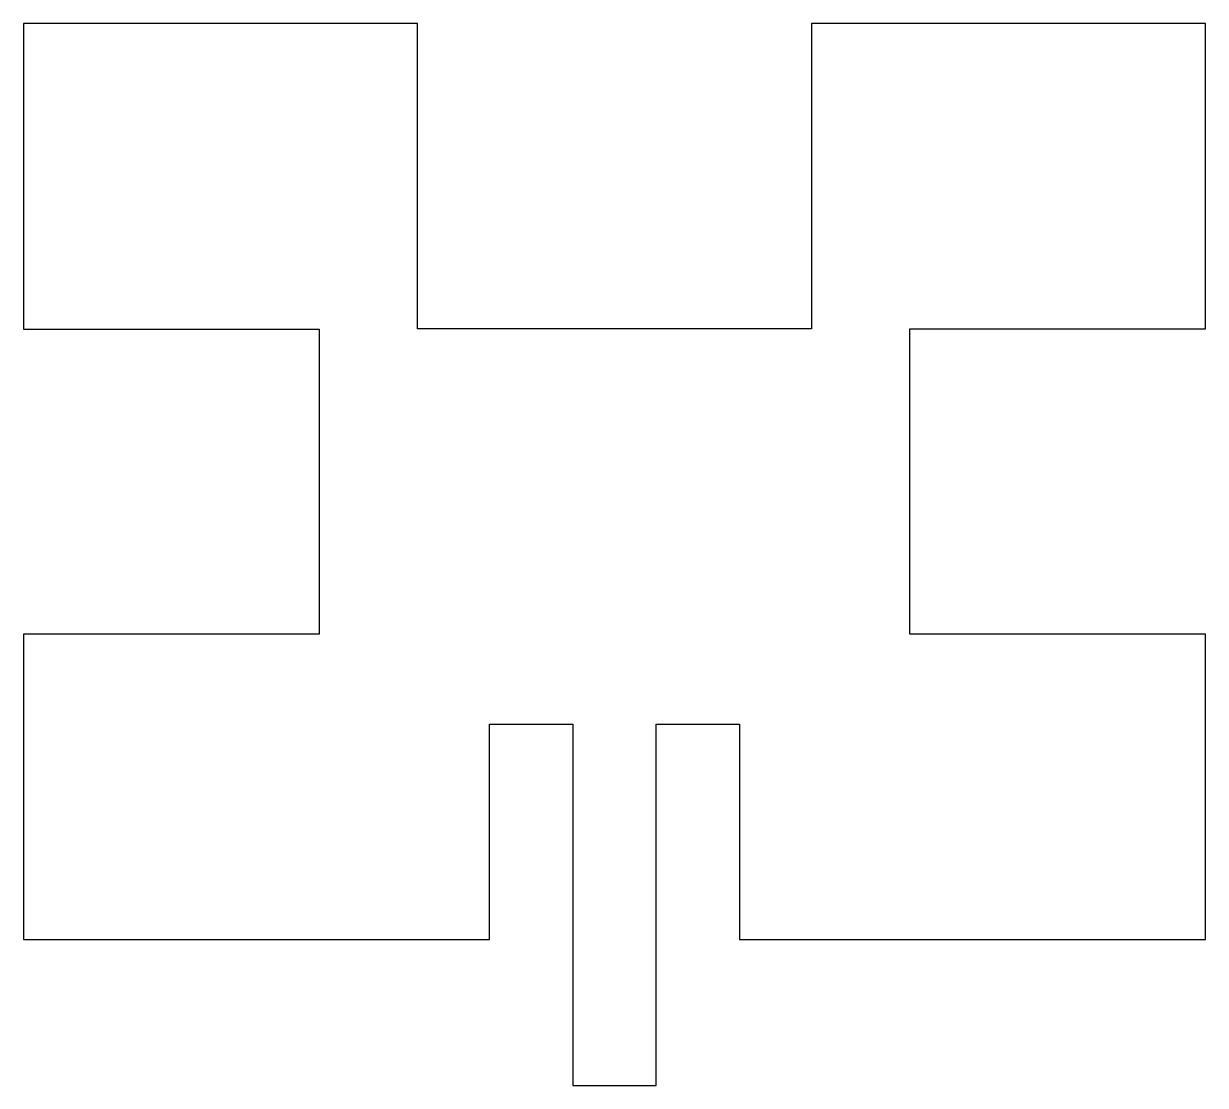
# Model space of a CAD drawing. Header units: millimetres. Extents: x 2549.3 to 2587.3, y 1210.3 to 1244.4.
import ezdxf

# ---------------------------------------------------------------- set-up
doc = ezdxf.new("R2010")
doc.units = ezdxf.units.MM

msp = doc.modelspace()

# ---------------------------------------------------------------- linework, layer by layer
msp.add_lwpolyline([(2569.657, 1210.268), (2569.657, 1221.893), (2572.338, 1221.893), (2572.338, 1214.957), (2587.334, 1214.957), (2587.334, 1224.783), (2577.825, 1224.783), (2577.825, 1234.608), (2587.334, 1234.608), (2587.334, 1244.434), (2574.656, 1244.434), (2574.656, 1234.608), (2561.977, 1234.608), (2561.977, 1244.434), (2549.298, 1244.434), (2549.298, 1234.607), (2558.807, 1234.607), (2558.807, 1224.782), (2549.298, 1224.782), (2549.298, 1214.957), (2564.295, 1214.957), (2564.295, 1221.893), (2566.976, 1221.893), (2566.976, 1210.268), (2569.657, 1210.268)], close=True)

doc.saveas('drawing.dxf')
